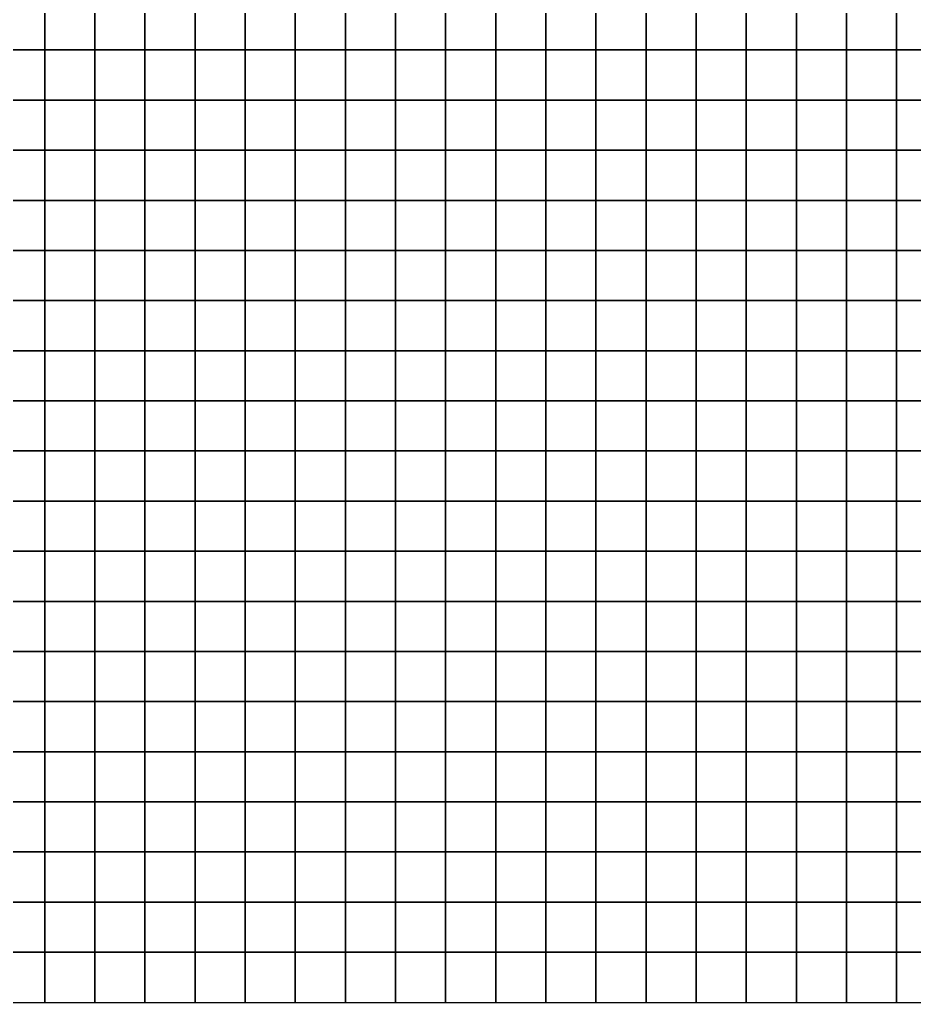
# Model space of a CAD drawing. Header units: metres. Extents: x 0 to 700, y 0 to 800.
# Drawn here: x 345 to 523.5, y 0 to 196.1 of the extents above; entities that cross this region are included whole.
import ezdxf

# ---------------------------------------------------------------- set-up
doc = ezdxf.new("R2010")
doc.units = ezdxf.units.M

msp = doc.modelspace()

# ---------------------------------------------------------------- linework, layer by layer
at = {"layer": 'C2'}
for points in [[(340, 190, -311.26), (350, 190, -311.39), (350, 200, -310.83), (340, 200, -310.73)], [(350, 190, -311.39), (360, 190, -311.75), (360, 200, -311.14), (350, 200, -310.83)], [(360, 190, -311.75), (370, 190, -312.01), (370, 200, -311.35), (360, 200, -311.14)], [(370, 190, -312.01), (380, 190, -312.77), (380, 200, -312.03), (370, 200, -311.35)], [(380, 190, -312.77), (390, 190, -313.71), (390, 200, -312.85), (380, 200, -312.03)], [(390, 190, -313.71), (400, 190, -314.16), (400, 200, -313.3), (390, 200, -312.85)], [(400, 190, -314.16), (410, 190, -314.26), (410, 200, -313.46), (400, 200, -313.3)], [(410, 190, -314.26), (420, 190, -313.67), (420, 200, -313.1), (410, 200, -313.46)], [(420, 190, -313.67), (430, 190, -313.03), (430, 200, -312.67), (420, 200, -313.1)], [(430, 190, -313.03), (440, 190, -312.65), (440, 200, -312.45), (430, 200, -312.67)], [(440, 190, -312.65), (450, 190, -311.74), (450, 200, -311.71), (440, 200, -312.45)], [(450, 190, -311.74), (460, 190, -310.53), (460, 200, -310.6), (450, 200, -311.71)], [(460, 190, -310.53), (470, 190, -308.93), (470, 200, -309), (460, 200, -310.6)], [(470, 190, -308.93), (480, 190, -307.84), (480, 200, -307.92), (470, 200, -309)], [(480, 190, -307.84), (490, 190, -307.49), (490, 200, -307.51), (480, 200, -307.92)], [(490, 190, -307.49), (500, 190, -306.83), (500, 200, -306.86), (490, 200, -307.51)], [(500, 190, -306.83), (510, 190, -305.32), (510, 200, -305.41), (500, 200, -306.86)], [(510, 190, -305.32), (520, 190, -302.93), (520, 200, -303.19), (510, 200, -305.41)], [(520, 190, -302.93), (530, 190, -301.91), (530, 200, -302.29), (520, 200, -303.19)], [(340, 180, -311.91), (350, 180, -312.08), (350, 190, -311.39), (340, 190, -311.26)], [(350, 180, -312.08), (360, 180, -312.52), (360, 190, -311.75), (350, 190, -311.39)], [(360, 180, -312.52), (370, 180, -312.85), (370, 190, -312.01), (360, 190, -311.75)], [(370, 180, -312.85), (380, 180, -313.69), (380, 190, -312.77), (370, 190, -312.01)], [(380, 180, -313.69), (390, 180, -314.67), (390, 190, -313.71), (380, 190, -312.77)], [(390, 180, -314.67), (400, 180, -315.18), (400, 190, -314.16), (390, 190, -313.71)], [(400, 180, -315.18), (410, 180, -315.23), (410, 190, -314.26), (400, 190, -314.16)], [(410, 180, -315.23), (420, 180, -314.49), (420, 190, -313.67), (410, 190, -314.26)], [(420, 180, -314.49), (430, 180, -313.66), (430, 190, -313.03), (420, 190, -313.67)], [(430, 180, -313.66), (440, 180, -313.04), (440, 190, -312.65), (430, 190, -313.03)], [(440, 180, -313.04), (450, 180, -311.9), (450, 190, -311.74), (440, 190, -312.65)], [(450, 180, -311.9), (460, 180, -310.54), (460, 190, -310.53), (450, 190, -311.74)], [(460, 180, -310.54), (470, 180, -308.84), (470, 190, -308.93), (460, 190, -310.53)], [(470, 180, -308.84), (480, 180, -307.68), (480, 190, -307.84), (470, 190, -308.93)], [(480, 180, -307.68), (490, 180, -307.3), (490, 190, -307.49), (480, 190, -307.84)], [(490, 180, -307.3), (500, 180, -306.56), (500, 190, -306.83), (490, 190, -307.49)], [(500, 180, -306.56), (510, 180, -305.15), (510, 190, -305.32), (500, 190, -306.83)], [(510, 180, -305.15), (520, 180, -302.95), (520, 190, -302.93), (510, 190, -305.32)], [(520, 180, -302.95), (530, 180, -301.93), (530, 190, -301.91), (520, 190, -302.93)], [(340, 170, -312.73), (350, 170, -312.75), (350, 180, -312.08), (340, 180, -311.91)], [(350, 170, -312.75), (360, 170, -313.09), (360, 180, -312.52), (350, 180, -312.08)], [(360, 170, -313.09), (370, 170, -313.5), (370, 180, -312.85), (360, 180, -312.52)], [(370, 170, -313.5), (380, 170, -314.36), (380, 180, -313.69), (370, 180, -312.85)], [(380, 170, -314.36), (390, 170, -315.32), (390, 180, -314.67), (380, 180, -313.69)], [(390, 170, -315.32), (400, 170, -315.83), (400, 180, -315.18), (390, 180, -314.67)], [(400, 170, -315.83), (410, 170, -315.9), (410, 180, -315.23), (400, 180, -315.18)], [(410, 170, -315.9), (420, 170, -315.15), (420, 180, -314.49), (410, 180, -315.23)], [(420, 170, -315.15), (430, 170, -314.19), (430, 180, -313.66), (420, 180, -314.49)], [(430, 170, -314.19), (440, 170, -313.28), (440, 180, -313.04), (430, 180, -313.66)], [(440, 170, -313.28), (450, 170, -311.96), (450, 180, -311.9), (440, 180, -313.04)], [(450, 170, -311.96), (460, 170, -310.49), (460, 180, -310.54), (450, 180, -311.9)], [(460, 170, -310.49), (470, 170, -308.85), (470, 180, -308.84), (460, 180, -310.54)], [(470, 170, -308.85), (480, 170, -307.61), (480, 180, -307.68), (470, 180, -308.84)], [(480, 170, -307.61), (490, 170, -307.06), (490, 180, -307.3), (480, 180, -307.68)], [(490, 170, -307.06), (500, 170, -306.16), (500, 180, -306.56), (490, 180, -307.3)], [(500, 170, -306.16), (510, 170, -304.63), (510, 180, -305.15), (500, 180, -306.56)], [(510, 170, -304.63), (520, 170, -302.33), (520, 180, -302.95), (510, 180, -305.15)], [(520, 170, -302.33), (530, 170, -301.13), (530, 180, -301.93), (520, 180, -302.95)], [(340, 160, -313.77), (350, 160, -313.45), (350, 170, -312.75), (340, 170, -312.73)], [(350, 160, -313.45), (360, 160, -313.53), (360, 170, -313.09), (350, 170, -312.75)], [(360, 160, -313.53), (370, 160, -313.95), (370, 170, -313.5), (360, 170, -313.09)], [(370, 160, -313.95), (380, 160, -314.74), (380, 170, -314.36), (370, 170, -313.5)], [(380, 160, -314.74), (390, 160, -315.58), (390, 170, -315.32), (380, 170, -314.36)], [(390, 160, -315.58), (400, 160, -316.04), (400, 170, -315.83), (390, 170, -315.32)], [(400, 160, -316.04), (410, 160, -316.06), (410, 170, -315.9), (400, 170, -315.83)], [(410, 160, -316.06), (420, 160, -315.25), (420, 170, -315.15), (410, 170, -315.9)], [(420, 160, -315.25), (430, 160, -314.27), (430, 170, -314.19), (420, 170, -315.15)], [(430, 160, -314.27), (440, 160, -313.12), (440, 170, -313.28), (430, 170, -314.19)], [(440, 160, -313.12), (450, 160, -311.68), (450, 170, -311.96), (440, 170, -313.28)], [(450, 160, -311.68), (460, 160, -310.08), (460, 170, -310.49), (450, 170, -311.96)], [(460, 160, -310.08), (470, 160, -308.3), (470, 170, -308.85), (460, 170, -310.49)], [(470, 160, -308.3), (480, 160, -306.91), (480, 170, -307.61), (470, 170, -308.85)], [(480, 160, -306.91), (490, 160, -306.18), (490, 170, -307.06), (480, 170, -307.61)], [(490, 160, -306.18), (500, 160, -304.97), (500, 170, -306.16), (490, 170, -307.06)], [(500, 160, -304.97), (510, 160, -303.06), (510, 170, -304.63), (500, 170, -306.16)], [(510, 160, -303.06), (520, 160, -300.3), (520, 170, -302.33), (510, 170, -304.63)], [(520, 160, -300.3), (530, 160, -298.83), (530, 170, -301.13), (520, 170, -302.33)], [(340, 150, -314.73), (350, 150, -314.09), (350, 160, -313.45), (340, 160, -313.77)], [(350, 150, -314.09), (360, 150, -313.93), (360, 160, -313.53), (350, 160, -313.45)], [(360, 150, -313.93), (370, 150, -314.27), (370, 160, -313.95), (360, 160, -313.53)], [(370, 150, -314.27), (380, 150, -314.92), (380, 160, -314.74), (370, 160, -313.95)], [(380, 150, -314.92), (390, 150, -315.61), (390, 160, -315.58), (380, 160, -314.74)], [(390, 150, -315.61), (400, 150, -316.05), (400, 160, -316.04), (390, 160, -315.58)], [(400, 150, -316.05), (410, 150, -316.09), (410, 160, -316.06), (400, 160, -316.04)], [(410, 150, -316.09), (420, 150, -315.44), (420, 160, -315.25), (410, 160, -316.06)], [(420, 150, -315.44), (430, 150, -314.5), (430, 160, -314.27), (420, 160, -315.25)], [(430, 150, -314.5), (440, 150, -313.21), (440, 160, -313.12), (430, 160, -314.27)], [(440, 150, -313.21), (450, 150, -311.73), (450, 160, -311.68), (440, 160, -313.12)], [(450, 150, -311.73), (460, 150, -310.12), (460, 160, -310.08), (450, 160, -311.68)], [(460, 150, -310.12), (470, 150, -308.44), (470, 160, -308.3), (460, 160, -310.08)], [(470, 150, -308.44), (480, 150, -306.93), (480, 160, -306.91), (470, 160, -308.3)], [(480, 150, -306.93), (490, 150, -305.83), (490, 160, -306.18), (480, 160, -306.91)], [(490, 150, -305.83), (500, 150, -304.35), (500, 160, -304.97), (490, 160, -306.18)], [(500, 150, -304.35), (510, 150, -302.26), (510, 160, -303.06), (500, 160, -304.97)], [(510, 150, -302.26), (520, 150, -299.43), (520, 160, -300.3), (510, 160, -303.06)], [(520, 150, -299.43), (530, 150, -297.8), (530, 160, -298.83), (520, 160, -300.3)], [(340, 140, -315.41), (350, 140, -314.43), (350, 150, -314.09), (340, 150, -314.73)], [(350, 140, -314.43), (360, 140, -314.01), (360, 150, -313.93), (350, 150, -314.09)], [(360, 140, -314.01), (370, 140, -314.3), (370, 150, -314.27), (360, 150, -313.93)], [(370, 140, -314.3), (380, 140, -314.77), (380, 150, -314.92), (370, 150, -314.27)], [(380, 140, -314.77), (390, 140, -315.28), (390, 150, -315.61), (380, 150, -314.92)], [(390, 140, -315.28), (400, 140, -315.66), (400, 150, -316.05), (390, 150, -315.61)], [(400, 140, -315.66), (410, 140, -315.72), (410, 150, -316.09), (400, 150, -316.05)], [(410, 140, -315.72), (420, 140, -315.3), (420, 150, -315.44), (410, 150, -316.09)], [(420, 140, -315.3), (430, 140, -314.46), (430, 150, -314.5), (420, 150, -315.44)], [(430, 140, -314.46), (440, 140, -313.04), (440, 150, -313.21), (430, 150, -314.5)], [(440, 140, -313.04), (450, 140, -311.58), (450, 150, -311.73), (440, 150, -313.21)], [(450, 140, -311.58), (460, 140, -310.05), (460, 150, -310.12), (450, 150, -311.73)], [(460, 140, -310.05), (470, 140, -308.55), (470, 150, -308.44), (460, 150, -310.12)], [(470, 140, -308.55), (480, 140, -306.98), (480, 150, -306.93), (470, 150, -308.44)], [(480, 140, -306.98), (490, 140, -305.53), (490, 150, -305.83), (480, 150, -306.93)], [(490, 140, -305.53), (500, 140, -303.8), (500, 150, -304.35), (490, 150, -305.83)], [(500, 140, -303.8), (510, 140, -301.62), (510, 150, -302.26), (500, 150, -304.35)], [(510, 140, -301.62), (520, 140, -298.81), (520, 150, -299.43), (510, 150, -302.26)], [(520, 140, -298.81), (530, 140, -297.08), (530, 150, -297.8), (520, 150, -299.43)], [(340, 130, -315.61), (350, 130, -314.31), (350, 140, -314.43), (340, 140, -315.41)], [(350, 130, -314.31), (360, 130, -313.49), (360, 140, -314.01), (350, 140, -314.43)], [(360, 130, -313.49), (370, 130, -313.8), (370, 140, -314.3), (360, 140, -314.01)], [(370, 130, -313.8), (380, 130, -313.99), (380, 140, -314.77), (370, 140, -314.3)], [(380, 130, -313.99), (390, 130, -314.24), (390, 140, -315.28), (380, 140, -314.77)], [(390, 130, -314.24), (400, 130, -314.46), (400, 140, -315.66), (390, 140, -315.28)], [(400, 130, -314.46), (410, 130, -314.53), (410, 140, -315.72), (400, 140, -315.66)], [(410, 130, -314.53), (420, 130, -314.44), (420, 140, -315.3), (410, 140, -315.72)], [(420, 130, -314.44), (430, 130, -313.84), (430, 140, -314.46), (420, 140, -315.3)], [(430, 130, -313.84), (440, 130, -312.29), (440, 140, -313.04), (430, 140, -314.46)], [(440, 130, -312.29), (450, 130, -311.02), (450, 140, -311.58), (440, 140, -313.04)], [(450, 130, -311.02), (460, 130, -309.62), (460, 140, -310.05), (450, 140, -311.58)], [(460, 130, -309.62), (470, 130, -308.52), (470, 140, -308.55), (460, 140, -310.05)], [(470, 130, -308.52), (480, 130, -306.88), (480, 140, -306.98), (470, 140, -308.55)], [(480, 130, -306.88), (490, 130, -305.09), (490, 140, -305.53), (480, 140, -306.98)], [(490, 130, -305.09), (500, 130, -303.23), (500, 140, -303.8), (490, 140, -305.53)], [(500, 130, -303.23), (510, 130, -301.1), (510, 140, -301.62), (500, 140, -303.8)], [(510, 130, -301.1), (520, 130, -298.56), (520, 140, -298.81), (510, 140, -301.62)], [(520, 130, -298.56), (530, 130, -296.95), (530, 140, -297.08), (520, 140, -298.81)], [(340, 120, -315.95), (350, 120, -314.36), (350, 130, -314.31), (340, 130, -315.61)], [(350, 120, -314.36), (360, 120, -313.24), (360, 130, -313.49), (350, 130, -314.31)], [(360, 120, -313.24), (370, 120, -313.41), (370, 130, -313.8), (360, 130, -313.49)], [(370, 120, -313.41), (380, 120, -313.33), (380, 130, -313.99), (370, 130, -313.8)], [(380, 120, -313.33), (390, 120, -313.32), (390, 130, -314.24), (380, 130, -313.99)], [(390, 120, -313.32), (400, 120, -313.37), (400, 130, -314.46), (390, 130, -314.24)], [(400, 120, -313.37), (410, 120, -313.38), (410, 130, -314.53), (400, 130, -314.46)], [(410, 120, -313.38), (420, 120, -313.49), (420, 130, -314.44), (410, 130, -314.53)], [(420, 120, -313.49), (430, 120, -313.12), (430, 130, -313.84), (420, 130, -314.44)], [(430, 120, -313.12), (440, 120, -311.6), (440, 130, -312.29), (430, 130, -313.84)], [(440, 120, -311.6), (450, 120, -310.62), (450, 130, -311.02), (440, 130, -312.29)], [(450, 120, -310.62), (460, 120, -309.53), (460, 130, -309.62), (450, 130, -311.02)], [(460, 120, -309.53), (470, 120, -308.83), (470, 130, -308.52), (460, 130, -309.62)], [(470, 120, -308.83), (480, 120, -307.34), (480, 130, -306.88), (470, 130, -308.52)], [(480, 120, -307.34), (490, 120, -305.4), (490, 130, -305.09), (480, 130, -306.88)], [(490, 120, -305.4), (500, 120, -303.35), (500, 130, -303.23), (490, 130, -305.09)], [(500, 120, -303.35), (510, 120, -301.14), (510, 130, -301.1), (500, 130, -303.23)], [(510, 120, -301.14), (520, 120, -298.56), (520, 130, -298.56), (510, 130, -301.1)], [(520, 120, -298.56), (530, 120, -296.8), (530, 130, -296.95), (520, 130, -298.56)], [(340, 110, -316.48), (350, 110, -314.63), (350, 120, -314.36), (340, 120, -315.95)], [(350, 110, -314.63), (360, 110, -313.19), (360, 120, -313.24), (350, 120, -314.36)], [(360, 110, -313.19), (370, 110, -313.1), (370, 120, -313.41), (360, 120, -313.24)], [(370, 110, -313.1), (380, 110, -312.7), (380, 120, -313.33), (370, 120, -313.41)], [(380, 110, -312.7), (390, 110, -312.42), (390, 120, -313.32), (380, 120, -313.33)], [(390, 110, -312.42), (400, 110, -312.26), (400, 120, -313.37), (390, 120, -313.32)], [(400, 110, -312.26), (410, 110, -312.17), (410, 120, -313.38), (400, 120, -313.37)], [(410, 110, -312.17), (420, 110, -312.43), (420, 120, -313.49), (410, 120, -313.38)], [(420, 110, -312.43), (430, 110, -312.21), (430, 120, -313.12), (420, 120, -313.49)], [(430, 110, -312.21), (440, 110, -310.93), (440, 120, -311.6), (430, 120, -313.12)], [(440, 110, -310.93), (450, 110, -310.29), (450, 120, -310.62), (440, 120, -311.6)], [(450, 110, -310.29), (460, 110, -309.58), (460, 120, -309.53), (450, 120, -310.62)], [(460, 110, -309.58), (470, 110, -309.34), (470, 120, -308.83), (460, 120, -309.53)], [(470, 110, -309.34), (480, 110, -308.06), (480, 120, -307.34), (470, 120, -308.83)], [(480, 110, -308.06), (490, 110, -306.03), (490, 120, -305.4), (480, 120, -307.34)], [(490, 110, -306.03), (500, 110, -303.86), (500, 120, -303.35), (490, 120, -305.4)], [(500, 110, -303.86), (510, 110, -301.33), (510, 120, -301.14), (500, 120, -303.35)], [(510, 110, -301.33), (520, 110, -298.33), (520, 120, -298.56), (510, 120, -301.14)], [(520, 110, -298.33), (530, 110, -296.19), (530, 120, -296.8), (520, 120, -298.56)], [(340, 100, -316.8), (350, 100, -314.82), (350, 110, -314.63), (340, 110, -316.48)], [(350, 100, -314.82), (360, 100, -313.22), (360, 110, -313.19), (350, 110, -314.63)], [(360, 100, -313.22), (370, 100, -312.88), (370, 110, -313.1), (360, 110, -313.19)], [(370, 100, -312.88), (380, 100, -312.19), (380, 110, -312.7), (370, 110, -313.1)], [(380, 100, -312.19), (390, 100, -311.63), (390, 110, -312.42), (380, 110, -312.7)], [(390, 100, -311.63), (400, 100, -311.28), (400, 110, -312.26), (390, 110, -312.42)], [(400, 100, -311.28), (410, 100, -311.08), (410, 110, -312.17), (400, 110, -312.26)], [(410, 100, -311.08), (420, 100, -311.45), (420, 110, -312.43), (410, 110, -312.17)], [(420, 100, -311.45), (430, 100, -311.36), (430, 110, -312.21), (420, 110, -312.43)], [(430, 100, -311.36), (440, 100, -310.3), (440, 110, -310.93), (430, 110, -312.21)], [(440, 100, -310.3), (450, 100, -309.95), (450, 110, -310.29), (440, 110, -310.93)], [(450, 100, -309.95), (460, 100, -309.54), (460, 110, -309.58), (450, 110, -310.29)], [(460, 100, -309.54), (470, 100, -309.64), (470, 110, -309.34), (460, 110, -309.58)], [(470, 100, -309.64), (480, 100, -308.57), (480, 110, -308.06), (470, 110, -309.34)], [(480, 100, -308.57), (490, 100, -306.49), (490, 110, -306.03), (480, 110, -308.06)], [(490, 100, -306.49), (500, 100, -304.28), (500, 110, -303.86), (490, 110, -306.03)], [(500, 100, -304.28), (510, 100, -301.65), (510, 110, -301.33), (500, 110, -303.86)], [(510, 100, -301.65), (520, 100, -298.58), (520, 110, -298.33), (510, 110, -301.33)], [(520, 100, -298.58), (530, 100, -296.24), (530, 110, -296.19), (520, 110, -298.33)], [(340, 90, -316.59), (350, 90, -314.58), (350, 100, -314.82), (340, 100, -316.8)], [(350, 90, -314.58), (360, 90, -312.88), (360, 100, -313.22), (350, 100, -314.82)], [(360, 90, -312.88), (370, 90, -312.41), (370, 100, -312.88), (360, 100, -313.22)], [(370, 90, -312.41), (380, 90, -311.45), (380, 100, -312.19), (370, 100, -312.88)], [(380, 90, -311.45), (390, 90, -310.55), (390, 100, -311.63), (380, 100, -312.19)], [(390, 90, -310.55), (400, 90, -310.03), (400, 100, -311.28), (390, 100, -311.63)], [(400, 90, -310.03), (410, 90, -309.77), (410, 100, -311.08), (400, 100, -311.28)], [(410, 90, -309.77), (420, 90, -310.28), (420, 100, -311.45), (410, 100, -311.08)], [(420, 90, -310.28), (430, 90, -310.27), (430, 100, -311.36), (420, 100, -311.45)], [(430, 90, -310.27), (440, 90, -309.3), (440, 100, -310.3), (430, 100, -311.36)], [(440, 90, -309.3), (450, 90, -309.15), (450, 100, -309.95), (440, 100, -310.3)], [(450, 90, -309.15), (460, 90, -308.99), (460, 100, -309.54), (450, 100, -309.95)], [(460, 90, -308.99), (470, 90, -309.48), (470, 100, -309.64), (460, 100, -309.54)], [(470, 90, -309.48), (480, 90, -308.6), (480, 100, -308.57), (470, 100, -309.64)], [(480, 90, -308.6), (490, 90, -306.5), (490, 100, -306.49), (480, 100, -308.57)], [(490, 90, -306.5), (500, 90, -304.35), (500, 100, -304.28), (490, 100, -306.49)], [(500, 90, -304.35), (510, 90, -301.8), (510, 100, -301.65), (500, 100, -304.28)], [(510, 90, -301.8), (520, 90, -298.78), (520, 100, -298.58), (510, 100, -301.65)], [(520, 90, -298.78), (530, 90, -296.38), (530, 100, -296.24), (520, 100, -298.58)], [(340, 80, -316.03), (350, 80, -314.14), (350, 90, -314.58), (340, 90, -316.59)], [(350, 80, -314.14), (360, 80, -312.47), (360, 90, -312.88), (350, 90, -314.58)], [(360, 80, -312.47), (370, 80, -311.92), (370, 90, -312.41), (360, 90, -312.88)], [(370, 80, -311.92), (380, 80, -310.8), (380, 90, -311.45), (370, 90, -312.41)], [(380, 80, -310.8), (390, 80, -309.5), (390, 90, -310.55), (380, 90, -311.45)], [(390, 80, -309.5), (400, 80, -308.81), (400, 90, -310.03), (390, 90, -310.55)], [(400, 80, -308.81), (410, 80, -308.48), (410, 90, -309.77), (400, 90, -310.03)], [(410, 80, -308.48), (420, 80, -309.18), (420, 90, -310.28), (410, 90, -309.77)], [(420, 80, -309.18), (430, 80, -309.18), (430, 90, -310.27), (420, 90, -310.28)], [(430, 80, -309.18), (440, 80, -308.2), (440, 90, -309.3), (430, 90, -310.27)], [(440, 80, -308.2), (450, 80, -308.09), (450, 90, -309.15), (440, 90, -309.3)], [(450, 80, -308.09), (460, 80, -308.03), (460, 90, -308.99), (450, 90, -309.15)], [(460, 80, -308.03), (470, 80, -308.87), (470, 90, -309.48), (460, 90, -308.99)], [(470, 80, -308.87), (480, 80, -308.07), (480, 90, -308.6), (470, 90, -309.48)], [(480, 80, -308.07), (490, 80, -305.87), (490, 90, -306.5), (480, 90, -308.6)], [(490, 80, -305.87), (500, 80, -303.9), (500, 90, -304.35), (490, 90, -306.5)], [(500, 80, -303.9), (510, 80, -301.64), (510, 90, -301.8), (500, 90, -304.35)], [(510, 80, -301.64), (520, 80, -298.79), (520, 90, -298.78), (510, 90, -301.8)], [(520, 80, -298.79), (530, 80, -296.59), (530, 90, -296.38), (520, 90, -298.78)], [(340, 70, -316.38), (350, 70, -314.6), (350, 80, -314.14), (340, 80, -316.03)], [(350, 70, -314.6), (360, 70, -312.94), (360, 80, -312.47), (350, 80, -314.14)], [(360, 70, -312.94), (370, 70, -312.22), (370, 80, -311.92), (360, 80, -312.47)], [(370, 70, -312.22), (380, 70, -310.94), (380, 80, -310.8), (370, 80, -311.92)], [(380, 70, -310.94), (390, 70, -309.43), (390, 80, -309.5), (380, 80, -310.8)], [(390, 70, -309.43), (400, 70, -308.69), (400, 80, -308.81), (390, 80, -309.5)], [(400, 70, -308.69), (410, 70, -308.41), (410, 80, -308.48), (400, 80, -308.81)], [(410, 70, -308.41), (420, 70, -309.28), (420, 80, -309.18), (410, 80, -308.48)], [(420, 70, -309.28), (430, 70, -309.36), (430, 80, -309.18), (420, 80, -309.18)], [(430, 70, -309.36), (440, 70, -308.58), (440, 80, -308.2), (430, 80, -309.18)], [(440, 70, -308.58), (450, 70, -308.55), (450, 80, -308.09), (440, 80, -308.2)], [(450, 70, -308.55), (460, 70, -308.53), (460, 80, -308.03), (450, 80, -308.09)], [(460, 70, -308.53), (470, 70, -309.41), (470, 80, -308.87), (460, 80, -308.03)], [(470, 70, -309.41), (480, 70, -308.56), (480, 80, -308.07), (470, 80, -308.87)], [(480, 70, -308.56), (490, 70, -306.24), (490, 80, -305.87), (480, 80, -308.07)], [(490, 70, -306.24), (500, 70, -304.25), (500, 80, -303.9), (490, 80, -305.87)], [(500, 70, -304.25), (510, 70, -301.98), (510, 80, -301.64), (500, 80, -303.9)], [(510, 70, -301.98), (520, 70, -299.12), (520, 80, -298.79), (510, 80, -301.64)], [(520, 70, -299.12), (530, 70, -296.89), (530, 80, -296.59), (520, 80, -298.79)], [(340, 60, -317.55), (350, 60, -315.91), (350, 70, -314.6), (340, 70, -316.38)], [(350, 60, -315.91), (360, 60, -314.39), (360, 70, -312.94), (350, 70, -314.6)], [(360, 60, -314.39), (370, 60, -313.36), (370, 70, -312.22), (360, 70, -312.94)], [(370, 60, -313.36), (380, 60, -312.03), (380, 70, -310.94), (370, 70, -312.22)], [(380, 60, -312.03), (390, 60, -310.57), (390, 70, -309.43), (380, 70, -310.94)], [(390, 60, -310.57), (400, 60, -309.94), (400, 70, -308.69), (390, 70, -309.43)], [(400, 60, -309.94), (410, 60, -309.75), (410, 70, -308.41), (400, 70, -308.69)], [(410, 60, -309.75), (420, 60, -310.62), (420, 70, -309.28), (410, 70, -308.41)], [(420, 60, -310.62), (430, 60, -310.76), (430, 70, -309.36), (420, 70, -309.28)], [(430, 60, -310.76), (440, 60, -310.37), (440, 70, -308.58), (430, 70, -309.36)], [(440, 60, -310.37), (450, 60, -310.37), (450, 70, -308.55), (440, 70, -308.58)], [(450, 60, -310.37), (460, 60, -310.34), (460, 70, -308.53), (450, 70, -308.55)], [(460, 60, -310.34), (470, 60, -310.92), (470, 70, -309.41), (460, 70, -308.53)], [(470, 60, -310.92), (480, 60, -310.01), (480, 70, -308.56), (470, 70, -309.41)], [(480, 60, -310.01), (490, 60, -307.6), (490, 70, -306.24), (480, 70, -308.56)], [(490, 60, -307.6), (500, 60, -305.39), (500, 70, -304.25), (490, 70, -306.24)], [(500, 60, -305.39), (510, 60, -302.82), (510, 70, -301.98), (500, 70, -304.25)], [(510, 60, -302.82), (520, 60, -299.55), (520, 70, -299.12), (510, 70, -301.98)], [(520, 60, -299.55), (530, 60, -296.92), (530, 70, -296.89), (520, 70, -299.12)], [(340, 50, -318.45), (350, 50, -316.91), (350, 60, -315.91), (340, 60, -317.55)], [(350, 50, -316.91), (360, 50, -315.42), (360, 60, -314.39), (350, 60, -315.91)], [(360, 50, -315.42), (370, 50, -314.23), (370, 60, -313.36), (360, 60, -314.39)], [(370, 50, -314.23), (380, 50, -312.82), (380, 60, -312.03), (370, 60, -313.36)], [(380, 50, -312.82), (390, 50, -311.29), (390, 60, -310.57), (380, 60, -312.03)], [(390, 50, -311.29), (400, 50, -310.68), (400, 60, -309.94), (390, 60, -310.57)], [(400, 50, -310.68), (410, 50, -310.56), (410, 60, -309.75), (400, 60, -309.94)], [(410, 50, -310.56), (420, 50, -311.59), (420, 60, -310.62), (410, 60, -309.75)], [(420, 50, -311.59), (430, 50, -311.8), (430, 60, -310.76), (420, 60, -310.62)], [(430, 50, -311.8), (440, 50, -311.63), (440, 60, -310.37), (430, 60, -310.76)], [(440, 50, -311.63), (450, 50, -311.69), (450, 60, -310.37), (440, 60, -310.37)], [(450, 50, -311.69), (460, 50, -311.57), (460, 60, -310.34), (450, 60, -310.37)], [(460, 50, -311.57), (470, 50, -311.99), (470, 60, -310.92), (460, 60, -310.34)], [(470, 50, -311.99), (480, 50, -310.94), (480, 60, -310.01), (470, 60, -310.92)], [(480, 50, -310.94), (490, 50, -308.29), (490, 60, -307.6), (480, 60, -310.01)], [(490, 50, -308.29), (500, 50, -305.94), (500, 60, -305.39), (490, 60, -307.6)], [(500, 50, -305.94), (510, 50, -303.21), (510, 60, -302.82), (500, 60, -305.39)], [(510, 50, -303.21), (520, 50, -299.82), (520, 60, -299.55), (510, 60, -302.82)], [(520, 50, -299.82), (530, 50, -297.07), (530, 60, -296.92), (520, 60, -299.55)], [(340, 40, -318.86), (350, 40, -317.32), (350, 50, -316.91), (340, 50, -318.45)], [(350, 40, -317.32), (360, 40, -315.82), (360, 50, -315.42), (350, 50, -316.91)], [(360, 40, -315.82), (370, 40, -314.62), (370, 50, -314.23), (360, 50, -315.42)], [(370, 40, -314.62), (380, 40, -313.02), (380, 50, -312.82), (370, 50, -314.23)], [(380, 40, -313.02), (390, 40, -311.09), (390, 50, -311.29), (380, 50, -312.82)], [(390, 40, -311.09), (400, 40, -310.29), (400, 50, -310.68), (390, 50, -311.29)], [(400, 40, -310.29), (410, 40, -310.16), (410, 50, -310.56), (400, 50, -310.68)], [(410, 40, -310.16), (420, 40, -311.48), (420, 50, -311.59), (410, 50, -310.56)], [(420, 40, -311.48), (430, 40, -311.69), (430, 50, -311.8), (420, 50, -311.59)], [(430, 40, -311.69), (440, 40, -311.41), (440, 50, -311.63), (430, 50, -311.8)], [(440, 40, -311.41), (450, 40, -311.44), (450, 50, -311.69), (440, 50, -311.63)], [(450, 40, -311.44), (460, 40, -311.34), (460, 50, -311.57), (450, 50, -311.69)], [(460, 40, -311.34), (470, 40, -311.9), (470, 50, -311.99), (460, 50, -311.57)], [(470, 40, -311.9), (480, 40, -310.8), (480, 50, -310.94), (470, 50, -311.99)], [(480, 40, -310.8), (490, 40, -307.84), (490, 50, -308.29), (480, 50, -310.94)], [(490, 40, -307.84), (500, 40, -305.47), (500, 50, -305.94), (490, 50, -308.29)], [(500, 40, -305.47), (510, 40, -302.85), (510, 50, -303.21), (500, 50, -305.94)], [(510, 40, -302.85), (520, 40, -299.63), (520, 50, -299.82), (510, 50, -303.21)], [(520, 40, -299.63), (530, 40, -296.99), (530, 50, -297.07), (520, 50, -299.82)], [(340, 30, -318.97), (350, 30, -317.36), (350, 40, -317.32), (340, 40, -318.86)], [(350, 30, -317.36), (360, 30, -315.72), (360, 40, -315.82), (350, 40, -317.32)], [(360, 30, -315.72), (370, 30, -314.55), (370, 40, -314.62), (360, 40, -315.82)], [(370, 30, -314.55), (380, 30, -312.63), (380, 40, -313.02), (370, 40, -314.62)], [(380, 30, -312.63), (390, 30, -310.15), (390, 40, -311.09), (380, 40, -313.02)], [(390, 30, -310.15), (400, 30, -309.01), (400, 40, -310.29), (390, 40, -311.09)], [(400, 30, -309.01), (410, 30, -308.56), (410, 40, -310.16), (400, 40, -310.29)], [(410, 30, -308.56), (420, 30, -310.24), (420, 40, -311.48), (410, 40, -310.16)], [(420, 30, -310.24), (430, 30, -310.28), (430, 40, -311.69), (420, 40, -311.48)], [(430, 30, -310.28), (440, 30, -309.67), (440, 40, -311.41), (430, 40, -311.69)], [(440, 30, -309.67), (450, 30, -309.69), (450, 40, -311.44), (440, 40, -311.41)], [(450, 30, -309.69), (460, 30, -309.58), (460, 40, -311.34), (450, 40, -311.44)], [(460, 30, -309.58), (470, 30, -310.52), (470, 40, -311.9), (460, 40, -311.34)], [(470, 30, -310.52), (480, 30, -309.51), (480, 40, -310.8), (470, 40, -311.9)], [(480, 30, -309.51), (490, 30, -306.13), (490, 40, -307.84), (480, 40, -310.8)], [(490, 30, -306.13), (500, 30, -304.07), (500, 40, -305.47), (490, 40, -307.84)], [(500, 30, -304.07), (510, 30, -301.86), (510, 40, -302.85), (500, 40, -305.47)], [(510, 30, -301.86), (520, 30, -298.97), (520, 40, -299.63), (510, 40, -302.85)], [(520, 30, -298.97), (530, 30, -296.78), (530, 40, -296.99), (520, 40, -299.63)], [(340, 20, -319.38), (350, 20, -317.68), (350, 30, -317.36), (340, 30, -318.97)], [(350, 20, -317.68), (360, 20, -315.86), (360, 30, -315.72), (350, 30, -317.36)], [(360, 20, -315.86), (370, 20, -314.65), (370, 30, -314.55), (360, 30, -315.72)], [(370, 20, -314.65), (380, 20, -312.41), (380, 30, -312.63), (370, 30, -314.55)], [(380, 20, -312.41), (390, 20, -309.5), (390, 30, -310.15), (380, 30, -312.63)], [(390, 20, -309.5), (400, 20, -308.05), (400, 30, -309.01), (390, 30, -310.15)], [(400, 20, -308.05), (410, 20, -307.27), (410, 30, -308.56), (400, 30, -309.01)], [(410, 20, -307.27), (420, 20, -309.27), (420, 30, -310.24), (410, 30, -308.56)], [(420, 20, -309.27), (430, 20, -309.2), (430, 30, -310.28), (420, 30, -310.24)], [(430, 20, -309.2), (440, 20, -308.37), (440, 30, -309.67), (430, 30, -310.28)], [(440, 20, -308.37), (450, 20, -308.43), (450, 30, -309.69), (440, 30, -309.67)], [(450, 20, -308.43), (460, 20, -308.33), (460, 30, -309.58), (450, 30, -309.69)], [(460, 20, -308.33), (470, 20, -309.55), (470, 30, -310.52), (460, 30, -309.58)], [(470, 20, -309.55), (480, 20, -308.62), (480, 30, -309.51), (470, 30, -310.52)], [(480, 20, -308.62), (490, 20, -304.86), (490, 30, -306.13), (480, 30, -309.51)], [(490, 20, -304.86), (500, 20, -303.04), (500, 30, -304.07), (490, 30, -306.13)], [(500, 20, -303.04), (510, 20, -301.14), (510, 30, -301.86), (500, 30, -304.07)], [(510, 20, -301.14), (520, 20, -298.47), (520, 30, -298.97), (510, 30, -301.86)], [(520, 20, -298.47), (530, 20, -296.63), (530, 30, -296.78), (520, 30, -298.97)], [(340, 10, -320.13), (350, 10, -318.22), (350, 20, -317.68), (340, 20, -319.38)], [(350, 10, -318.22), (360, 10, -316.16), (360, 20, -315.86), (350, 20, -317.68)], [(360, 10, -316.16), (370, 10, -314.87), (370, 20, -314.65), (360, 20, -315.86)], [(370, 10, -314.87), (380, 10, -312.33), (380, 20, -312.41), (370, 20, -314.65)], [(380, 10, -312.33), (390, 10, -309.11), (390, 20, -309.5), (380, 20, -312.41)], [(390, 10, -309.11), (400, 10, -307.39), (400, 20, -308.05), (390, 20, -309.5)], [(400, 10, -307.39), (410, 10, -306.35), (410, 20, -307.27), (400, 20, -308.05)], [(410, 10, -306.35), (420, 10, -308.59), (420, 20, -309.27), (410, 20, -307.27)], [(420, 10, -308.59), (430, 10, -308.45), (430, 20, -309.2), (420, 20, -309.27)], [(430, 10, -308.45), (440, 10, -307.5), (440, 20, -308.37), (430, 20, -309.2)], [(440, 10, -307.5), (450, 10, -307.69), (450, 20, -308.43), (440, 20, -308.37)], [(450, 10, -307.69), (460, 10, -307.66), (460, 20, -308.33), (450, 20, -308.43)], [(460, 10, -307.66), (470, 10, -309.1), (470, 20, -309.55), (460, 20, -308.33)], [(470, 10, -309.1), (480, 10, -308.3), (480, 20, -308.62), (470, 20, -309.55)], [(480, 10, -308.3), (490, 10, -304.27), (490, 20, -304.86), (480, 20, -308.62)], [(490, 10, -304.27), (500, 10, -302.61), (500, 20, -303.04), (490, 20, -304.86)], [(500, 10, -302.61), (510, 10, -300.8), (510, 20, -301.14), (500, 20, -303.04)], [(510, 10, -300.8), (520, 10, -298.25), (520, 20, -298.47), (510, 20, -301.14)], [(520, 10, -298.25), (530, 10, -296.53), (530, 20, -296.63), (520, 20, -298.47)], [(340, 0, -320.21), (350, 0, -318.19), (350, 10, -318.22), (340, 10, -320.13)], [(350, 0, -318.19), (360, 0, -315.96), (360, 10, -316.16), (350, 10, -318.22)], [(360, 0, -315.96), (370, 0, -314.67), (370, 10, -314.87), (360, 10, -316.16)], [(370, 0, -314.67), (380, 0, -311.88), (380, 10, -312.33), (370, 10, -314.87)], [(380, 0, -311.88), (390, 0, -308.31), (390, 10, -309.11), (380, 10, -312.33)], [(390, 0, -308.31), (400, 0, -306.27), (400, 10, -307.39), (390, 10, -309.11)], [(400, 0, -306.27), (410, 0, -304.84), (410, 10, -306.35), (400, 10, -307.39)], [(410, 0, -304.84), (420, 0, -307.26), (420, 10, -308.59), (410, 10, -306.35)], [(420, 0, -307.26), (430, 0, -306.89), (430, 10, -308.45), (420, 10, -308.59)], [(430, 0, -306.89), (440, 0, -305.63), (440, 10, -307.5), (430, 10, -308.45)], [(440, 0, -305.63), (450, 0, -305.83), (450, 10, -307.69), (440, 10, -307.5)], [(450, 0, -305.83), (460, 0, -305.83), (460, 10, -307.66), (450, 10, -307.69)], [(460, 0, -305.83), (470, 0, -307.64), (470, 10, -309.1), (460, 10, -307.66)], [(470, 0, -307.64), (480, 0, -307.03), (480, 10, -308.3), (470, 10, -309.1)], [(480, 0, -307.03), (490, 0, -302.77), (490, 10, -304.27), (480, 10, -308.3)], [(490, 0, -302.77), (500, 0, -301.46), (500, 10, -302.61), (490, 10, -304.27)], [(500, 0, -301.46), (510, 0, -300.03), (510, 10, -300.8), (500, 10, -302.61)], [(510, 0, -300.03), (520, 0, -297.74), (520, 10, -298.25), (510, 10, -300.8)], [(520, 0, -297.74), (530, 0, -296.37), (530, 10, -296.53), (520, 10, -298.25)]]:
    msp.add_3dface(points, dxfattribs=at)

doc.saveas('drawing.dxf')
